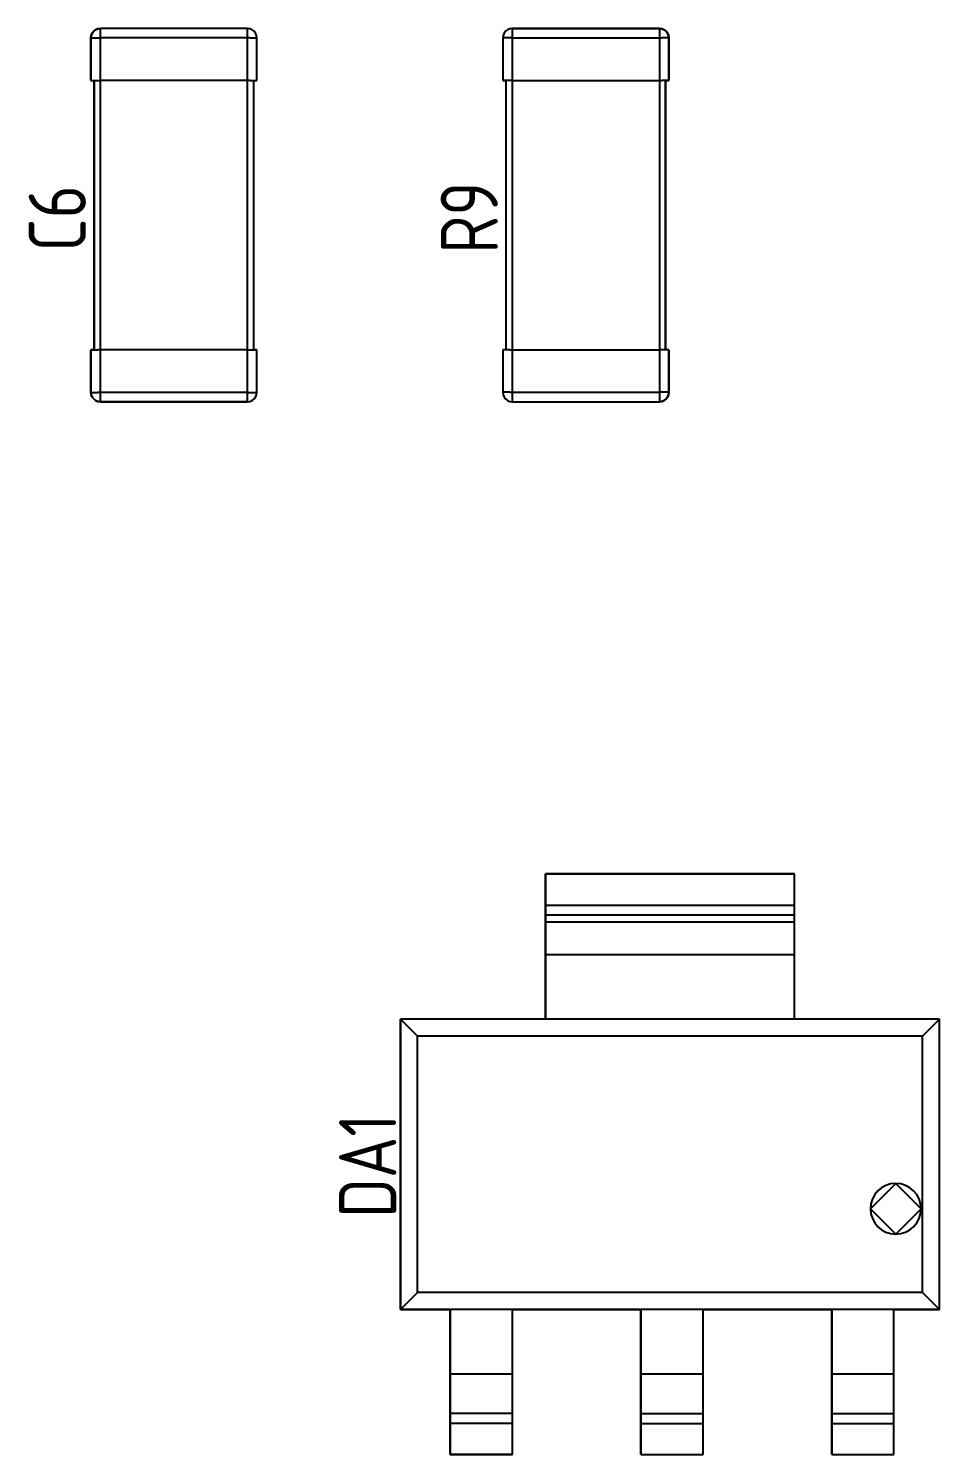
# Model space of a CAD drawing. Header units: inches. Extents: x 0 to 840, y -594 to 0.
# Drawn here: x 144.17 to 166.15, y -332.1 to -297.71 of the extents above; entities that cross this region are included whole.
import ezdxf

# ---------------------------------------------------------------- set-up
doc = ezdxf.new("R2010")
doc.units = ezdxf.units.IN
doc.header["$MEASUREMENT"] = 0
doc.styles.add('GOST type A0', font='', dxfattribs={"oblique": 15, "height": 5})
doc.styles.get('GOST type A0').set_extended_font_data('GOST type A')

msp = doc.modelspace()

# ---------------------------------------------------------------- linework, layer by layer
at = {"color": 18, "true_color": 0x000000}
for p, q in [((145.746, -297.78), (145.71, -297.826)), ((145.71, -297.826), (145.746, -297.78)), ((145.746, -297.78), (145.71, -297.826)), ((145.71, -297.826), (145.746, -297.78)), ((145.792, -297.744), (145.746, -297.78)), ((145.746, -297.78), (145.792, -297.744)), ((145.792, -297.744), (145.746, -297.78)), ((145.746, -297.78), (145.792, -297.744)), ((145.846, -297.722), (145.792, -297.744)), ((145.792, -297.744), (145.846, -297.722)), ((145.846, -297.722), (145.792, -297.744)), ((145.792, -297.744), (145.846, -297.722)), ((145.906, -297.714), (145.846, -297.722)), ((145.846, -297.722), (145.906, -297.714)), ((145.906, -297.714), (145.846, -297.722)), ((145.846, -297.722), (145.906, -297.714)), ((149.456, -297.714), (145.906, -297.714)), ((149.456, -297.714), (145.906, -297.714)), ((145.906, -297.722), (145.906, -297.714)), ((149.456, -297.714), (145.906, -297.714)), ((149.456, -297.714), (145.906, -297.714)), ((145.906, -297.722), (145.906, -297.714)), ((145.906, -297.744), (145.906, -297.722)), ((145.906, -297.744), (145.906, -297.722)), ((145.906, -297.78), (145.906, -297.744)), ((145.906, -297.78), (145.906, -297.744)), ((145.906, -297.826), (145.906, -297.78)), ((145.906, -297.826), (145.906, -297.78)), ((149.514, -297.722), (149.456, -297.714)), ((149.514, -297.722), (149.456, -297.714)), ((149.456, -297.722), (149.456, -297.714)), ((149.514, -297.722), (149.456, -297.714)), ((149.514, -297.722), (149.456, -297.714)), ((149.456, -297.722), (149.456, -297.714)), ((149.456, -297.744), (149.456, -297.722)), ((149.456, -297.744), (149.456, -297.722)), ((149.456, -297.78), (149.456, -297.744)), ((149.456, -297.78), (149.456, -297.744)), ((149.456, -297.826), (149.456, -297.78)), ((149.456, -297.826), (149.456, -297.78)), ((149.568, -297.744), (149.514, -297.722)), ((149.568, -297.744), (149.514, -297.722)), ((149.568, -297.744), (149.514, -297.722)), ((149.568, -297.744), (149.514, -297.722)), ((149.614, -297.78), (149.568, -297.744)), ((149.614, -297.78), (149.568, -297.744)), ((149.614, -297.78), (149.568, -297.744)), ((149.614, -297.78), (149.568, -297.744)), ((149.65, -297.826), (149.614, -297.78)), ((149.65, -297.826), (149.614, -297.78)), ((149.65, -297.826), (149.614, -297.78)), ((149.65, -297.826), (149.614, -297.78)), ((155.682, -297.78), (155.646, -297.826)), ((155.682, -297.78), (155.646, -297.826)), ((155.682, -297.78), (155.646, -297.826)), ((155.682, -297.78), (155.646, -297.826)), ((155.728, -297.744), (155.682, -297.78)), ((155.728, -297.744), (155.682, -297.78)), ((155.728, -297.744), (155.682, -297.78)), ((155.728, -297.744), (155.682, -297.78)), ((155.782, -297.722), (155.728, -297.744)), ((155.782, -297.722), (155.728, -297.744)), ((155.782, -297.722), (155.728, -297.744)), ((155.782, -297.722), (155.728, -297.744)), ((155.84, -297.714), (155.782, -297.722)), ((155.84, -297.714), (155.782, -297.722)), ((155.84, -297.714), (155.782, -297.722)), ((155.84, -297.714), (155.782, -297.722)), ((159.39, -297.714), (155.84, -297.714)), ((155.84, -297.714), (159.39, -297.714)), ((155.84, -297.714), (155.84, -297.722)), ((159.39, -297.714), (155.84, -297.714)), ((155.84, -297.714), (159.39, -297.714)), ((155.84, -297.714), (155.84, -297.722)), ((155.84, -297.722), (155.84, -297.744)), ((155.84, -297.722), (155.84, -297.744)), ((155.84, -297.744), (155.84, -297.78)), ((155.84, -297.744), (155.84, -297.78)), ((155.84, -297.78), (155.84, -297.826)), ((155.84, -297.78), (155.84, -297.826)), ((159.45, -297.722), (159.39, -297.714)), ((159.39, -297.714), (159.45, -297.722)), ((159.39, -297.714), (159.39, -297.722)), ((159.45, -297.722), (159.39, -297.714)), ((159.39, -297.714), (159.45, -297.722)), ((159.39, -297.714), (159.39, -297.722)), ((159.39, -297.722), (159.39, -297.744)), ((159.39, -297.722), (159.39, -297.744)), ((159.39, -297.744), (159.39, -297.78)), ((159.39, -297.744), (159.39, -297.78)), ((159.39, -297.78), (159.39, -297.826)), ((159.39, -297.78), (159.39, -297.826)), ((159.504, -297.744), (159.45, -297.722)), ((159.45, -297.722), (159.504, -297.744)), ((159.504, -297.744), (159.45, -297.722)), ((159.45, -297.722), (159.504, -297.744)), ((159.55, -297.78), (159.504, -297.744)), ((159.504, -297.744), (159.55, -297.78)), ((159.55, -297.78), (159.504, -297.744)), ((159.504, -297.744), (159.55, -297.78)), ((159.586, -297.826), (159.55, -297.78)), ((159.55, -297.78), (159.586, -297.826)), ((159.586, -297.826), (159.55, -297.78)), ((159.55, -297.78), (159.586, -297.826)), ((145.688, -297.88), (145.68, -297.94)), ((145.68, -297.94), (145.688, -297.88)), ((145.688, -297.88), (145.68, -297.94)), ((145.68, -297.94), (145.688, -297.88)), ((145.68, -297.94), (145.68, -298.964)), ((145.68, -298.964), (145.68, -297.94)), ((145.688, -297.94), (145.68, -297.94)), ((145.68, -297.94), (145.68, -298.964)), ((145.68, -298.964), (145.68, -297.94)), ((145.688, -297.94), (145.68, -297.94)), ((145.71, -297.826), (145.688, -297.88)), ((145.688, -297.88), (145.71, -297.826)), ((145.71, -297.826), (145.688, -297.88)), ((145.688, -297.88), (145.71, -297.826)), ((145.688, -297.94), (145.71, -297.94)), ((145.688, -297.94), (145.71, -297.94)), ((145.71, -297.94), (145.746, -297.94)), ((145.71, -297.94), (145.746, -297.94)), ((145.746, -297.94), (145.792, -297.94)), ((145.746, -297.94), (145.792, -297.94)), ((145.792, -297.94), (145.846, -297.94)), ((145.792, -297.94), (145.846, -297.94)), ((145.846, -297.94), (145.906, -297.94)), ((145.846, -297.94), (145.906, -297.94)), ((145.906, -297.88), (145.906, -297.826)), ((145.906, -297.88), (145.906, -297.826)), ((145.906, -297.94), (145.906, -297.88)), ((145.906, -297.94), (145.906, -297.88)), ((145.906, -298.964), (145.906, -297.94)), ((149.456, -297.94), (145.906, -297.94)), ((145.906, -298.964), (145.906, -297.94)), ((149.456, -297.94), (145.906, -297.94)), ((149.456, -297.88), (149.456, -297.826)), ((149.456, -297.88), (149.456, -297.826)), ((149.456, -297.94), (149.456, -297.88)), ((149.456, -297.94), (149.456, -297.88)), ((149.514, -297.94), (149.456, -297.94)), ((149.456, -298.964), (149.456, -297.94)), ((149.514, -297.94), (149.456, -297.94)), ((149.456, -298.964), (149.456, -297.94)), ((149.514, -297.94), (149.568, -297.94)), ((149.514, -297.94), (149.568, -297.94)), ((149.568, -297.94), (149.614, -297.94)), ((149.568, -297.94), (149.614, -297.94)), ((149.614, -297.94), (149.65, -297.94)), ((149.614, -297.94), (149.65, -297.94)), ((149.672, -297.88), (149.65, -297.826)), ((149.672, -297.88), (149.65, -297.826)), ((149.672, -297.88), (149.65, -297.826)), ((149.672, -297.88), (149.65, -297.826)), ((149.65, -297.94), (149.672, -297.94)), ((149.65, -297.94), (149.672, -297.94)), ((149.68, -297.94), (149.672, -297.88)), ((149.68, -297.94), (149.672, -297.88)), ((149.68, -297.94), (149.672, -297.88)), ((149.68, -297.94), (149.672, -297.88)), ((149.672, -297.94), (149.68, -297.94)), ((149.672, -297.94), (149.68, -297.94)), ((149.68, -298.964), (149.68, -297.94)), ((149.68, -298.964), (149.68, -297.94)), ((149.68, -298.964), (149.68, -297.94)), ((149.68, -298.964), (149.68, -297.94)), ((155.624, -297.88), (155.616, -297.938)), ((155.624, -297.88), (155.616, -297.938)), ((155.624, -297.88), (155.616, -297.938)), ((155.624, -297.88), (155.616, -297.938)), ((155.616, -297.938), (155.616, -298.964)), ((155.616, -297.938), (155.616, -298.964)), ((155.616, -297.938), (155.624, -297.938)), ((155.616, -297.938), (155.616, -298.964)), ((155.616, -297.938), (155.616, -298.964)), ((155.616, -297.938), (155.624, -297.938)), ((155.646, -297.826), (155.624, -297.88)), ((155.646, -297.826), (155.624, -297.88)), ((155.646, -297.826), (155.624, -297.88)), ((155.646, -297.826), (155.624, -297.88)), ((155.646, -297.938), (155.624, -297.938)), ((155.646, -297.938), (155.624, -297.938)), ((155.682, -297.938), (155.646, -297.938)), ((155.682, -297.938), (155.646, -297.938)), ((155.728, -297.938), (155.682, -297.938)), ((155.728, -297.938), (155.682, -297.938)), ((155.782, -297.938), (155.728, -297.938)), ((155.782, -297.938), (155.728, -297.938)), ((155.84, -297.938), (155.782, -297.938)), ((155.84, -297.938), (155.782, -297.938)), ((155.84, -297.826), (155.84, -297.88)), ((155.84, -297.826), (155.84, -297.88)), ((155.84, -297.88), (155.84, -297.938)), ((155.84, -297.88), (155.84, -297.938)), ((155.84, -297.938), (155.84, -298.964)), ((155.84, -297.938), (159.39, -297.938)), ((155.84, -297.938), (155.84, -298.964)), ((155.84, -297.938), (159.39, -297.938)), ((159.39, -297.826), (159.39, -297.88)), ((159.39, -297.826), (159.39, -297.88)), ((159.39, -297.88), (159.39, -297.938)), ((159.39, -297.88), (159.39, -297.938)), ((159.39, -297.938), (159.45, -297.938)), ((159.39, -297.938), (159.39, -298.964)), ((159.39, -297.938), (159.45, -297.938)), ((159.39, -297.938), (159.39, -298.964)), ((159.504, -297.938), (159.45, -297.938)), ((159.504, -297.938), (159.45, -297.938)), ((159.55, -297.938), (159.504, -297.938)), ((159.55, -297.938), (159.504, -297.938)), ((159.586, -297.938), (159.55, -297.938)), ((159.586, -297.938), (159.55, -297.938)), ((159.608, -297.88), (159.586, -297.826)), ((159.586, -297.826), (159.608, -297.88)), ((159.608, -297.88), (159.586, -297.826)), ((159.586, -297.826), (159.608, -297.88)), ((159.608, -297.938), (159.586, -297.938)), ((159.608, -297.938), (159.586, -297.938)), ((159.616, -297.938), (159.608, -297.88)), ((159.608, -297.88), (159.616, -297.938)), ((159.616, -297.938), (159.608, -297.88)), ((159.608, -297.88), (159.616, -297.938)), ((159.616, -297.938), (159.608, -297.938)), ((159.616, -297.938), (159.608, -297.938)), ((159.616, -298.964), (159.616, -297.938)), ((159.616, -297.938), (159.616, -298.964)), ((159.616, -298.964), (159.616, -297.938)), ((159.616, -297.938), (159.616, -298.964)), ((145.68, -298.964), (145.688, -298.964)), ((145.688, -298.964), (145.68, -298.964)), ((145.68, -298.964), (145.688, -298.964)), ((145.688, -298.964), (145.68, -298.964)), ((145.688, -298.964), (145.756, -298.964)), ((145.688, -298.964), (145.71, -298.964)), ((145.688, -298.964), (145.756, -298.964)), ((145.688, -298.964), (145.71, -298.964)), ((145.71, -298.964), (145.746, -298.964)), ((145.71, -298.964), (145.746, -298.964)), ((145.746, -298.964), (145.792, -298.964)), ((145.746, -298.964), (145.792, -298.964)), ((145.756, -298.964), (145.756, -305.464)), ((145.756, -305.464), (145.756, -298.964)), ((145.756, -298.964), (145.756, -305.464)), ((145.756, -305.464), (145.756, -298.964)), ((145.792, -298.964), (145.846, -298.964)), ((145.792, -298.964), (145.846, -298.964)), ((145.846, -298.964), (145.906, -298.964)), ((145.846, -298.964), (145.906, -298.964)), ((149.456, -298.964), (145.906, -298.964)), ((145.906, -305.464), (145.906, -298.964)), ((149.456, -298.964), (145.906, -298.964)), ((145.906, -305.464), (145.906, -298.964)), ((149.514, -298.964), (149.456, -298.964)), ((149.456, -305.464), (149.456, -298.964)), ((149.514, -298.964), (149.456, -298.964)), ((149.456, -305.464), (149.456, -298.964)), ((149.514, -298.964), (149.568, -298.964)), ((149.514, -298.964), (149.568, -298.964)), ((149.568, -298.964), (149.614, -298.964)), ((149.568, -298.964), (149.614, -298.964)), ((149.606, -305.464), (149.606, -298.964)), ((149.606, -298.964), (149.68, -298.964)), ((149.606, -305.464), (149.606, -298.964)), ((149.606, -305.464), (149.606, -298.964)), ((149.606, -298.964), (149.68, -298.964)), ((149.606, -305.464), (149.606, -298.964)), ((149.614, -298.964), (149.65, -298.964)), ((149.614, -298.964), (149.65, -298.964)), ((149.65, -298.964), (149.672, -298.964)), ((149.65, -298.964), (149.672, -298.964)), ((149.672, -298.964), (149.68, -298.964)), ((149.672, -298.964), (149.68, -298.964)), ((155.616, -298.964), (155.624, -298.964)), ((155.616, -298.964), (155.624, -298.964)), ((155.616, -298.964), (155.624, -298.964)), ((155.616, -298.964), (155.624, -298.964)), ((155.624, -298.964), (155.69, -298.964)), ((155.646, -298.964), (155.624, -298.964)), ((155.624, -298.964), (155.69, -298.964)), ((155.646, -298.964), (155.624, -298.964)), ((155.682, -298.964), (155.646, -298.964)), ((155.682, -298.964), (155.646, -298.964)), ((155.728, -298.964), (155.682, -298.964)), ((155.728, -298.964), (155.682, -298.964)), ((155.69, -298.964), (155.69, -305.464)), ((155.69, -298.964), (155.69, -305.464)), ((155.69, -298.964), (155.69, -305.464)), ((155.69, -298.964), (155.69, -305.464)), ((155.782, -298.964), (155.728, -298.964)), ((155.782, -298.964), (155.728, -298.964)), ((155.84, -298.964), (155.782, -298.964)), ((155.84, -298.964), (155.782, -298.964)), ((155.84, -298.964), (159.39, -298.964)), ((155.84, -298.964), (155.84, -305.464)), ((155.84, -298.964), (159.39, -298.964)), ((155.84, -298.964), (155.84, -305.464)), ((159.39, -298.964), (159.45, -298.964)), ((159.39, -298.964), (159.39, -305.464)), ((159.39, -298.964), (159.45, -298.964)), ((159.39, -298.964), (159.39, -305.464)), ((159.504, -298.964), (159.45, -298.964)), ((159.504, -298.964), (159.45, -298.964)), ((159.55, -298.964), (159.504, -298.964)), ((159.55, -298.964), (159.504, -298.964)), ((159.54, -305.464), (159.54, -298.964)), ((159.54, -298.964), (159.616, -298.964)), ((159.54, -298.964), (159.54, -305.464)), ((159.54, -305.464), (159.54, -298.964)), ((159.54, -298.964), (159.616, -298.964)), ((159.54, -298.964), (159.54, -305.464)), ((159.586, -298.964), (159.55, -298.964)), ((159.586, -298.964), (159.55, -298.964)), ((159.608, -298.964), (159.586, -298.964)), ((159.608, -298.964), (159.586, -298.964)), ((159.616, -298.964), (159.608, -298.964)), ((159.616, -298.964), (159.608, -298.964)), ((145.756, -305.464), (145.68, -305.464)), ((145.68, -305.464), (145.68, -306.49)), ((145.68, -306.49), (145.68, -305.464)), ((145.68, -305.464), (145.688, -305.464)), ((145.756, -305.464), (145.68, -305.464)), ((145.68, -305.464), (145.68, -306.49)), ((145.68, -306.49), (145.68, -305.464)), ((145.68, -305.464), (145.688, -305.464)), ((145.688, -305.464), (145.71, -305.464)), ((145.688, -305.464), (145.71, -305.464)), ((145.71, -305.464), (145.746, -305.464)), ((145.71, -305.464), (145.746, -305.464)), ((145.746, -305.464), (145.792, -305.464)), ((145.746, -305.464), (145.792, -305.464)), ((145.792, -305.464), (145.846, -305.464)), ((145.792, -305.464), (145.846, -305.464)), ((145.906, -305.464), (145.846, -305.464)), ((145.906, -305.464), (145.846, -305.464)), ((149.456, -305.464), (145.906, -305.464)), ((145.906, -306.49), (145.906, -305.464)), ((149.456, -305.464), (145.906, -305.464)), ((145.906, -306.49), (145.906, -305.464)), ((149.456, -305.464), (149.514, -305.464)), ((149.456, -306.49), (149.456, -305.464)), ((149.456, -305.464), (149.514, -305.464)), ((149.456, -306.49), (149.456, -305.464)), ((149.514, -305.464), (149.568, -305.464)), ((149.514, -305.464), (149.568, -305.464)), ((149.568, -305.464), (149.614, -305.464)), ((149.568, -305.464), (149.614, -305.464)), ((149.672, -305.464), (149.606, -305.464)), ((149.672, -305.464), (149.606, -305.464)), ((149.614, -305.464), (149.65, -305.464)), ((149.614, -305.464), (149.65, -305.464)), ((149.65, -305.464), (149.672, -305.464)), ((149.65, -305.464), (149.672, -305.464)), ((149.68, -305.464), (149.672, -305.464)), ((149.68, -305.464), (149.672, -305.464)), ((149.68, -305.464), (149.672, -305.464)), ((149.68, -305.464), (149.672, -305.464)), ((149.68, -306.49), (149.68, -305.464)), ((149.68, -306.49), (149.68, -305.464)), ((149.68, -306.49), (149.68, -305.464)), ((149.68, -306.49), (149.68, -305.464)), ((155.69, -305.464), (155.616, -305.464)), ((155.616, -305.464), (155.616, -306.488)), ((155.616, -305.464), (155.616, -306.488)), ((155.624, -305.464), (155.616, -305.464)), ((155.69, -305.464), (155.616, -305.464)), ((155.616, -305.464), (155.616, -306.488)), ((155.616, -305.464), (155.616, -306.488)), ((155.624, -305.464), (155.616, -305.464)), ((155.646, -305.464), (155.624, -305.464)), ((155.646, -305.464), (155.624, -305.464)), ((155.682, -305.464), (155.646, -305.464)), ((155.682, -305.464), (155.646, -305.464)), ((155.728, -305.464), (155.682, -305.464)), ((155.728, -305.464), (155.682, -305.464)), ((155.782, -305.464), (155.728, -305.464)), ((155.782, -305.464), (155.728, -305.464)), ((155.782, -305.464), (155.84, -305.464)), ((155.782, -305.464), (155.84, -305.464)), ((155.84, -305.464), (159.39, -305.464)), ((155.84, -305.464), (155.84, -306.488)), ((155.84, -305.464), (159.39, -305.464)), ((155.84, -305.464), (155.84, -306.488)), ((159.45, -305.464), (159.39, -305.464)), ((159.39, -305.464), (159.39, -306.488)), ((159.45, -305.464), (159.39, -305.464)), ((159.39, -305.464), (159.39, -306.488)), ((159.504, -305.464), (159.45, -305.464)), ((159.504, -305.464), (159.45, -305.464)), ((159.55, -305.464), (159.504, -305.464)), ((159.55, -305.464), (159.504, -305.464)), ((159.608, -305.464), (159.54, -305.464)), ((159.608, -305.464), (159.54, -305.464)), ((159.586, -305.464), (159.55, -305.464)), ((159.586, -305.464), (159.55, -305.464)), ((159.608, -305.464), (159.586, -305.464)), ((159.608, -305.464), (159.586, -305.464)), ((159.616, -305.464), (159.608, -305.464)), ((159.608, -305.464), (159.616, -305.464)), ((159.616, -305.464), (159.608, -305.464)), ((159.608, -305.464), (159.616, -305.464)), ((159.616, -306.488), (159.616, -305.464)), ((159.616, -305.464), (159.616, -306.488)), ((159.616, -306.488), (159.616, -305.464)), ((159.616, -305.464), (159.616, -306.488)), ((145.68, -306.49), (145.688, -306.548)), ((145.688, -306.548), (145.68, -306.49)), ((145.68, -306.49), (145.688, -306.49)), ((145.68, -306.49), (145.688, -306.548)), ((145.688, -306.548), (145.68, -306.49)), ((145.68, -306.49), (145.688, -306.49)), ((145.688, -306.49), (145.71, -306.49)), ((145.688, -306.49), (145.71, -306.49)), ((145.688, -306.548), (145.71, -306.602)), ((145.71, -306.602), (145.688, -306.548)), ((145.688, -306.548), (145.71, -306.602)), ((145.71, -306.602), (145.688, -306.548)), ((145.71, -306.49), (145.746, -306.49)), ((145.71, -306.49), (145.746, -306.49)), ((145.71, -306.602), (145.746, -306.648)), ((145.746, -306.648), (145.71, -306.602)), ((145.71, -306.602), (145.746, -306.648)), ((145.746, -306.648), (145.71, -306.602)), ((145.746, -306.49), (145.792, -306.49)), ((145.746, -306.49), (145.792, -306.49)), ((145.746, -306.648), (145.792, -306.684)), ((145.792, -306.684), (145.746, -306.648)), ((145.746, -306.648), (145.792, -306.684)), ((145.792, -306.684), (145.746, -306.648)), ((145.792, -306.49), (145.846, -306.49)), ((145.792, -306.49), (145.846, -306.49)), ((145.792, -306.684), (145.846, -306.706)), ((145.846, -306.706), (145.792, -306.684)), ((145.792, -306.684), (145.846, -306.706)), ((145.846, -306.706), (145.792, -306.684)), ((145.906, -306.49), (145.846, -306.49)), ((145.906, -306.49), (145.846, -306.49)), ((145.846, -306.706), (145.906, -306.714)), ((145.906, -306.714), (145.846, -306.706)), ((145.846, -306.706), (145.906, -306.714)), ((145.906, -306.714), (145.846, -306.706)), ((145.906, -306.548), (145.906, -306.49)), ((149.456, -306.49), (145.906, -306.49)), ((145.906, -306.548), (145.906, -306.49)), ((149.456, -306.49), (145.906, -306.49)), ((145.906, -306.602), (145.906, -306.548)), ((145.906, -306.602), (145.906, -306.548)), ((145.906, -306.648), (145.906, -306.602)), ((145.906, -306.648), (145.906, -306.602)), ((145.906, -306.684), (145.906, -306.648)), ((145.906, -306.684), (145.906, -306.648)), ((145.906, -306.706), (145.906, -306.684)), ((145.906, -306.706), (145.906, -306.684)), ((145.906, -306.714), (145.906, -306.706)), ((145.906, -306.714), (145.906, -306.706)), ((145.906, -306.714), (149.456, -306.714)), ((149.456, -306.714), (145.906, -306.714)), ((145.906, -306.714), (149.456, -306.714)), ((149.456, -306.714), (145.906, -306.714)), ((149.456, -306.49), (149.514, -306.49)), ((149.456, -306.548), (149.456, -306.49)), ((149.456, -306.49), (149.514, -306.49)), ((149.456, -306.548), (149.456, -306.49)), ((149.456, -306.602), (149.456, -306.548)), ((149.456, -306.602), (149.456, -306.548)), ((149.456, -306.648), (149.456, -306.602)), ((149.456, -306.648), (149.456, -306.602)), ((149.456, -306.684), (149.456, -306.648)), ((149.456, -306.684), (149.456, -306.648)), ((149.456, -306.706), (149.456, -306.684)), ((149.456, -306.706), (149.456, -306.684)), ((149.456, -306.714), (149.514, -306.706)), ((149.456, -306.714), (149.514, -306.706)), ((149.456, -306.714), (149.456, -306.706)), ((149.456, -306.714), (149.514, -306.706)), ((149.456, -306.714), (149.514, -306.706)), ((149.456, -306.714), (149.456, -306.706)), ((149.514, -306.49), (149.568, -306.49)), ((149.514, -306.49), (149.568, -306.49)), ((149.514, -306.706), (149.568, -306.684)), ((149.514, -306.706), (149.568, -306.684)), ((149.514, -306.706), (149.568, -306.684)), ((149.514, -306.706), (149.568, -306.684)), ((149.568, -306.49), (149.614, -306.49)), ((149.568, -306.49), (149.614, -306.49)), ((149.568, -306.684), (149.614, -306.648)), ((149.568, -306.684), (149.614, -306.648)), ((149.568, -306.684), (149.614, -306.648)), ((149.568, -306.684), (149.614, -306.648)), ((149.614, -306.49), (149.65, -306.49)), ((149.614, -306.49), (149.65, -306.49)), ((149.614, -306.648), (149.65, -306.602)), ((149.614, -306.648), (149.65, -306.602)), ((149.614, -306.648), (149.65, -306.602)), ((149.614, -306.648), (149.65, -306.602)), ((149.65, -306.49), (149.672, -306.49)), ((149.65, -306.49), (149.672, -306.49)), ((149.65, -306.602), (149.672, -306.548)), ((149.65, -306.602), (149.672, -306.548)), ((149.65, -306.602), (149.672, -306.548)), ((149.65, -306.602), (149.672, -306.548)), ((149.672, -306.548), (149.68, -306.49)), ((149.672, -306.548), (149.68, -306.49)), ((149.68, -306.49), (149.672, -306.49)), ((149.672, -306.548), (149.68, -306.49)), ((149.672, -306.548), (149.68, -306.49)), ((149.68, -306.49), (149.672, -306.49)), ((155.616, -306.488), (155.624, -306.548)), ((155.624, -306.488), (155.616, -306.488)), ((155.616, -306.488), (155.624, -306.548)), ((155.616, -306.488), (155.624, -306.548)), ((155.624, -306.488), (155.616, -306.488)), ((155.616, -306.488), (155.624, -306.548)), ((155.646, -306.488), (155.624, -306.488)), ((155.646, -306.488), (155.624, -306.488)), ((155.624, -306.548), (155.646, -306.602)), ((155.624, -306.548), (155.646, -306.602)), ((155.624, -306.548), (155.646, -306.602)), ((155.624, -306.548), (155.646, -306.602)), ((155.682, -306.488), (155.646, -306.488)), ((155.682, -306.488), (155.646, -306.488)), ((155.646, -306.602), (155.682, -306.648)), ((155.646, -306.602), (155.682, -306.648)), ((155.646, -306.602), (155.682, -306.648)), ((155.646, -306.602), (155.682, -306.648)), ((155.728, -306.488), (155.682, -306.488)), ((155.728, -306.488), (155.682, -306.488)), ((155.682, -306.648), (155.728, -306.684)), ((155.682, -306.648), (155.728, -306.684)), ((155.682, -306.648), (155.728, -306.684)), ((155.682, -306.648), (155.728, -306.684)), ((155.782, -306.488), (155.728, -306.488)), ((155.782, -306.488), (155.728, -306.488)), ((155.728, -306.684), (155.782, -306.706)), ((155.728, -306.684), (155.782, -306.706)), ((155.728, -306.684), (155.782, -306.706)), ((155.728, -306.684), (155.782, -306.706)), ((155.782, -306.488), (155.84, -306.488)), ((155.782, -306.488), (155.84, -306.488)), ((155.782, -306.706), (155.84, -306.714)), ((155.782, -306.706), (155.84, -306.714)), ((155.782, -306.706), (155.84, -306.714)), ((155.782, -306.706), (155.84, -306.714)), ((155.84, -306.488), (155.84, -306.548)), ((155.84, -306.488), (159.39, -306.488)), ((155.84, -306.488), (155.84, -306.548)), ((155.84, -306.488), (159.39, -306.488)), ((155.84, -306.548), (155.84, -306.602)), ((155.84, -306.548), (155.84, -306.602)), ((155.84, -306.602), (155.84, -306.648)), ((155.84, -306.602), (155.84, -306.648)), ((155.84, -306.648), (155.84, -306.684)), ((155.84, -306.648), (155.84, -306.684)), ((155.84, -306.684), (155.84, -306.706)), ((155.84, -306.684), (155.84, -306.706)), ((155.84, -306.706), (155.84, -306.714)), ((155.84, -306.706), (155.84, -306.714)), ((155.84, -306.714), (159.39, -306.714)), ((155.84, -306.714), (159.39, -306.714)), ((155.84, -306.714), (159.39, -306.714)), ((155.84, -306.714), (159.39, -306.714)), ((159.39, -306.488), (159.39, -306.548)), ((159.45, -306.488), (159.39, -306.488)), ((159.39, -306.488), (159.39, -306.548)), ((159.45, -306.488), (159.39, -306.488)), ((159.39, -306.548), (159.39, -306.602)), ((159.39, -306.548), (159.39, -306.602)), ((159.39, -306.602), (159.39, -306.648)), ((159.39, -306.602), (159.39, -306.648)), ((159.39, -306.648), (159.39, -306.684)), ((159.39, -306.648), (159.39, -306.684)), ((159.39, -306.684), (159.39, -306.706)), ((159.39, -306.684), (159.39, -306.706)), ((159.39, -306.714), (159.45, -306.706)), ((159.45, -306.706), (159.39, -306.714)), ((159.39, -306.706), (159.39, -306.714)), ((159.39, -306.714), (159.45, -306.706)), ((159.45, -306.706), (159.39, -306.714)), ((159.39, -306.706), (159.39, -306.714)), ((159.504, -306.488), (159.45, -306.488)), ((159.504, -306.488), (159.45, -306.488)), ((159.45, -306.706), (159.504, -306.684)), ((159.504, -306.684), (159.45, -306.706)), ((159.45, -306.706), (159.504, -306.684)), ((159.504, -306.684), (159.45, -306.706)), ((159.55, -306.488), (159.504, -306.488)), ((159.55, -306.488), (159.504, -306.488)), ((159.504, -306.684), (159.55, -306.648)), ((159.55, -306.648), (159.504, -306.684)), ((159.504, -306.684), (159.55, -306.648)), ((159.55, -306.648), (159.504, -306.684)), ((159.586, -306.488), (159.55, -306.488)), ((159.586, -306.488), (159.55, -306.488)), ((159.55, -306.648), (159.586, -306.602)), ((159.586, -306.602), (159.55, -306.648)), ((159.55, -306.648), (159.586, -306.602)), ((159.586, -306.602), (159.55, -306.648)), ((159.608, -306.488), (159.586, -306.488)), ((159.608, -306.488), (159.586, -306.488)), ((159.586, -306.602), (159.608, -306.548)), ((159.608, -306.548), (159.586, -306.602)), ((159.586, -306.602), (159.608, -306.548)), ((159.608, -306.548), (159.586, -306.602)), ((159.608, -306.548), (159.616, -306.488)), ((159.616, -306.488), (159.608, -306.548)), ((159.608, -306.488), (159.616, -306.488)), ((159.608, -306.548), (159.616, -306.488)), ((159.616, -306.488), (159.608, -306.548)), ((159.608, -306.488), (159.616, -306.488)), ((162.646, -318.104), (156.646, -318.104)), ((156.646, -318.104), (156.646, -318.854)), ((156.646, -318.854), (156.646, -318.104)), ((156.646, -318.104), (162.646, -318.104)), ((162.646, -318.104), (156.646, -318.104)), ((156.646, -318.104), (156.646, -318.854)), ((156.646, -318.854), (156.646, -318.104)), ((156.646, -318.104), (162.646, -318.104)), ((162.646, -318.854), (162.646, -318.104)), ((162.646, -318.854), (162.646, -318.104)), ((162.646, -318.854), (162.646, -318.104)), ((162.646, -318.854), (162.646, -318.104)), ((156.646, -318.854), (156.646, -319.09)), ((156.646, -318.948), (156.646, -318.854)), ((156.646, -318.854), (162.646, -318.854)), ((156.646, -318.854), (156.646, -319.09)), ((156.646, -318.948), (156.646, -318.854)), ((156.646, -318.854), (162.646, -318.854)), ((156.646, -319.03), (156.646, -318.948)), ((156.646, -319.03), (156.646, -318.948)), ((156.646, -319.09), (156.646, -319.03)), ((156.646, -319.09), (156.646, -319.03)), ((156.646, -319.09), (156.646, -319.258)), ((156.646, -319.258), (156.646, -319.09)), ((156.646, -319.09), (162.646, -319.09)), ((156.646, -319.09), (156.646, -319.258)), ((156.646, -319.258), (156.646, -319.09)), ((156.646, -319.09), (162.646, -319.09)), ((162.646, -319.09), (162.646, -318.854)), ((162.646, -318.948), (162.646, -318.854)), ((162.646, -319.09), (162.646, -318.854)), ((162.646, -318.948), (162.646, -318.854)), ((162.646, -319.03), (162.646, -318.948)), ((162.646, -319.03), (162.646, -318.948)), ((162.646, -319.09), (162.646, -319.03)), ((162.646, -319.09), (162.646, -319.03)), ((162.646, -319.258), (162.646, -319.09)), ((162.646, -319.258), (162.646, -319.09)), ((162.646, -319.258), (162.646, -319.09)), ((162.646, -319.258), (162.646, -319.09)), ((156.646, -319.258), (156.646, -320.05)), ((156.646, -319.402), (156.646, -319.258)), ((156.646, -319.258), (162.646, -319.258)), ((156.646, -319.258), (156.646, -320.05)), ((156.646, -319.402), (156.646, -319.258)), ((156.646, -319.258), (162.646, -319.258)), ((156.646, -319.592), (156.646, -319.402)), ((156.646, -319.592), (156.646, -319.402)), ((162.646, -320.05), (162.646, -319.258)), ((162.646, -319.402), (162.646, -319.258)), ((162.646, -320.05), (162.646, -319.258)), ((162.646, -319.402), (162.646, -319.258)), ((162.646, -319.592), (162.646, -319.402)), ((162.646, -319.592), (162.646, -319.402)), ((156.646, -319.812), (156.646, -319.592)), ((156.646, -319.812), (156.646, -319.592)), ((156.646, -320.05), (156.646, -319.812)), ((156.646, -320.05), (156.646, -319.812)), ((162.646, -319.812), (162.646, -319.592)), ((162.646, -319.812), (162.646, -319.592)), ((162.646, -320.05), (162.646, -319.812)), ((162.646, -320.05), (162.646, -319.812)), ((156.646, -320.05), (156.646, -321.604)), ((156.646, -321.604), (156.646, -320.05)), ((156.646, -320.05), (162.646, -320.05)), ((156.646, -320.05), (156.646, -321.604)), ((156.646, -321.604), (156.646, -320.05)), ((156.646, -320.05), (162.646, -320.05)), ((162.646, -321.604), (162.646, -320.05)), ((162.646, -321.604), (162.646, -320.05)), ((162.646, -321.604), (162.646, -320.05)), ((162.646, -321.604), (162.646, -320.05)), ((156.646, -321.604), (153.146, -321.604)), ((153.146, -321.604), (153.146, -328.604)), ((153.556, -322.014), (153.146, -321.604)), ((153.146, -328.604), (153.146, -321.604)), ((166.146, -321.604), (153.146, -321.604)), ((156.646, -321.604), (153.146, -321.604)), ((153.146, -321.604), (153.146, -328.604)), ((153.556, -322.014), (153.146, -321.604)), ((153.146, -328.604), (153.146, -321.604)), ((166.146, -321.604), (153.146, -321.604)), ((166.146, -321.604), (162.646, -321.604)), ((166.146, -321.604), (162.646, -321.604)), ((165.736, -322.014), (166.146, -321.604)), ((165.736, -322.014), (166.146, -321.604)), ((166.146, -328.604), (166.146, -321.604)), ((166.146, -328.604), (166.146, -321.604)), ((166.146, -328.604), (166.146, -321.604)), ((166.146, -328.604), (166.146, -321.604)), ((165.736, -322.014), (153.556, -322.014)), ((153.556, -328.194), (153.556, -322.014)), ((165.736, -322.014), (153.556, -322.014)), ((153.556, -328.194), (153.556, -322.014)), ((165.736, -328.194), (165.736, -322.014)), ((165.736, -328.194), (165.736, -322.014)), ((165.091, -325.568), (164.48, -326.179)), ((165.703, -326.179), (165.091, -325.568)), ((164.48, -326.179), (165.091, -326.791)), ((165.091, -326.791), (165.703, -326.179)), ((153.146, -328.604), (153.556, -328.194)), ((153.146, -328.604), (153.556, -328.194)), ((165.736, -328.194), (153.556, -328.194)), ((165.736, -328.194), (153.556, -328.194)), ((166.146, -328.604), (165.736, -328.194)), ((166.146, -328.604), (165.736, -328.194)), ((153.146, -328.604), (154.346, -328.604)), ((166.146, -328.604), (153.146, -328.604)), ((153.146, -328.604), (154.346, -328.604)), ((166.146, -328.604), (153.146, -328.604)), ((154.346, -328.604), (154.346, -330.16)), ((154.346, -330.16), (154.346, -328.604)), ((154.346, -328.604), (154.346, -330.16)), ((154.346, -330.16), (154.346, -328.604)), ((155.846, -330.16), (155.846, -328.604)), ((155.846, -328.604), (158.946, -328.604)), ((155.846, -330.16), (155.846, -328.604)), ((155.846, -330.16), (155.846, -328.604)), ((155.846, -328.604), (158.946, -328.604)), ((155.846, -330.16), (155.846, -328.604)), ((158.946, -328.604), (158.946, -330.16)), ((158.946, -330.16), (158.946, -328.604)), ((158.946, -328.604), (158.946, -330.16)), ((158.946, -330.16), (158.946, -328.604)), ((160.446, -330.16), (160.446, -328.604)), ((160.446, -328.604), (163.546, -328.604)), ((160.446, -330.16), (160.446, -328.604)), ((160.446, -330.16), (160.446, -328.604)), ((160.446, -328.604), (163.546, -328.604)), ((160.446, -330.16), (160.446, -328.604)), ((163.546, -328.604), (163.546, -330.16)), ((163.546, -330.16), (163.546, -328.604)), ((163.546, -328.604), (163.546, -330.16)), ((163.546, -330.16), (163.546, -328.604)), ((165.046, -330.16), (165.046, -328.604)), ((165.046, -328.604), (166.146, -328.604)), ((165.046, -330.16), (165.046, -328.604)), ((165.046, -330.16), (165.046, -328.604)), ((165.046, -328.604), (166.146, -328.604)), ((165.046, -330.16), (165.046, -328.604)), ((154.346, -330.16), (154.346, -331.118)), ((154.346, -330.16), (155.846, -330.16)), ((154.346, -330.466), (154.346, -330.16)), ((154.346, -330.16), (154.346, -331.118)), ((154.346, -330.16), (155.846, -330.16)), ((154.346, -330.466), (154.346, -330.16)), ((154.346, -330.74), (154.346, -330.466)), ((154.346, -330.74), (154.346, -330.466)), ((155.846, -331.118), (155.846, -330.16)), ((155.846, -330.466), (155.846, -330.16)), ((155.846, -331.118), (155.846, -330.16)), ((155.846, -330.466), (155.846, -330.16)), ((155.846, -330.74), (155.846, -330.466)), ((155.846, -330.74), (155.846, -330.466)), ((158.946, -330.16), (158.946, -331.118)), ((158.946, -330.16), (160.446, -330.16)), ((158.946, -330.466), (158.946, -330.16)), ((158.946, -330.16), (158.946, -331.118)), ((158.946, -330.16), (160.446, -330.16)), ((158.946, -330.466), (158.946, -330.16)), ((158.946, -330.74), (158.946, -330.466)), ((158.946, -330.74), (158.946, -330.466)), ((160.446, -331.118), (160.446, -330.16)), ((160.446, -330.466), (160.446, -330.16)), ((160.446, -331.118), (160.446, -330.16)), ((160.446, -330.466), (160.446, -330.16)), ((160.446, -330.74), (160.446, -330.466)), ((160.446, -330.74), (160.446, -330.466)), ((163.546, -330.16), (163.546, -331.118)), ((163.546, -330.16), (165.046, -330.16)), ((163.546, -330.466), (163.546, -330.16)), ((163.546, -330.16), (163.546, -331.118)), ((163.546, -330.16), (165.046, -330.16)), ((163.546, -330.466), (163.546, -330.16)), ((163.546, -330.74), (163.546, -330.466)), ((163.546, -330.74), (163.546, -330.466)), ((165.046, -331.118), (165.046, -330.16)), ((165.046, -330.466), (165.046, -330.16)), ((165.046, -331.118), (165.046, -330.16)), ((165.046, -330.466), (165.046, -330.16)), ((165.046, -330.74), (165.046, -330.466)), ((165.046, -330.74), (165.046, -330.466)), ((154.346, -330.964), (154.346, -330.74)), ((154.346, -330.964), (154.346, -330.74)), ((155.846, -330.964), (155.846, -330.74)), ((155.846, -330.964), (155.846, -330.74)), ((158.946, -330.964), (158.946, -330.74)), ((158.946, -330.964), (158.946, -330.74)), ((160.446, -330.964), (160.446, -330.74)), ((160.446, -330.964), (160.446, -330.74)), ((163.546, -330.964), (163.546, -330.74)), ((163.546, -330.964), (163.546, -330.74)), ((165.046, -330.964), (165.046, -330.74)), ((165.046, -330.964), (165.046, -330.74)), ((154.346, -331.118), (154.346, -330.964)), ((154.346, -331.118), (154.346, -330.964)), ((154.346, -331.118), (154.346, -331.356)), ((155.846, -331.118), (154.346, -331.118)), ((154.346, -331.18), (154.346, -331.118)), ((154.346, -331.118), (154.346, -331.356)), ((155.846, -331.118), (154.346, -331.118)), ((154.346, -331.18), (154.346, -331.118)), ((155.846, -331.118), (155.846, -330.964)), ((155.846, -331.118), (155.846, -330.964)), ((155.846, -331.356), (155.846, -331.118)), ((155.846, -331.18), (155.846, -331.118)), ((155.846, -331.356), (155.846, -331.118)), ((155.846, -331.18), (155.846, -331.118)), ((158.946, -331.118), (158.946, -330.964)), ((158.946, -331.118), (158.946, -330.964)), ((158.946, -331.118), (158.946, -331.356)), ((158.946, -331.118), (160.446, -331.118)), ((158.946, -331.18), (158.946, -331.118)), ((158.946, -331.118), (158.946, -331.356)), ((158.946, -331.118), (160.446, -331.118)), ((158.946, -331.18), (158.946, -331.118)), ((160.446, -331.118), (160.446, -330.964)), ((160.446, -331.118), (160.446, -330.964)), ((160.446, -331.356), (160.446, -331.118)), ((160.446, -331.18), (160.446, -331.118)), ((160.446, -331.356), (160.446, -331.118)), ((160.446, -331.18), (160.446, -331.118)), ((163.546, -331.118), (163.546, -330.964)), ((163.546, -331.118), (163.546, -330.964)), ((163.546, -331.118), (163.546, -331.356)), ((163.546, -331.118), (165.046, -331.118)), ((163.546, -331.18), (163.546, -331.118)), ((163.546, -331.118), (163.546, -331.356)), ((163.546, -331.118), (165.046, -331.118)), ((163.546, -331.18), (163.546, -331.118)), ((165.046, -331.118), (165.046, -330.964)), ((165.046, -331.118), (165.046, -330.964)), ((165.046, -331.356), (165.046, -331.118)), ((165.046, -331.18), (165.046, -331.118)), ((165.046, -331.356), (165.046, -331.118)), ((165.046, -331.18), (165.046, -331.118)), ((154.346, -331.262), (154.346, -331.18)), ((154.346, -331.262), (154.346, -331.18)), ((154.346, -331.356), (154.346, -331.262)), ((154.346, -331.356), (154.346, -331.262)), ((154.346, -331.356), (154.346, -332.104)), ((154.346, -332.104), (154.346, -331.356)), ((155.846, -331.356), (154.346, -331.356)), ((154.346, -331.356), (154.346, -332.104)), ((154.346, -332.104), (154.346, -331.356)), ((155.846, -331.356), (154.346, -331.356)), ((155.846, -331.262), (155.846, -331.18)), ((155.846, -331.262), (155.846, -331.18)), ((155.846, -331.356), (155.846, -331.262)), ((155.846, -331.356), (155.846, -331.262)), ((155.846, -332.104), (155.846, -331.356)), ((155.846, -332.104), (155.846, -331.356)), ((155.846, -332.104), (155.846, -331.356)), ((155.846, -332.104), (155.846, -331.356)), ((158.946, -331.262), (158.946, -331.18)), ((158.946, -331.262), (158.946, -331.18)), ((158.946, -331.356), (158.946, -331.262)), ((158.946, -331.356), (158.946, -331.262)), ((158.946, -331.356), (158.946, -332.104)), ((158.946, -332.104), (158.946, -331.356)), ((158.946, -331.356), (160.446, -331.356)), ((158.946, -331.356), (158.946, -332.104)), ((158.946, -332.104), (158.946, -331.356)), ((158.946, -331.356), (160.446, -331.356)), ((160.446, -331.262), (160.446, -331.18)), ((160.446, -331.262), (160.446, -331.18)), ((160.446, -331.356), (160.446, -331.262)), ((160.446, -331.356), (160.446, -331.262)), ((160.446, -332.104), (160.446, -331.356)), ((160.446, -332.104), (160.446, -331.356)), ((160.446, -332.104), (160.446, -331.356)), ((160.446, -332.104), (160.446, -331.356)), ((163.546, -331.262), (163.546, -331.18)), ((163.546, -331.262), (163.546, -331.18)), ((163.546, -331.356), (163.546, -331.262)), ((163.546, -331.356), (163.546, -331.262)), ((163.546, -331.356), (163.546, -332.104)), ((163.546, -332.104), (163.546, -331.356)), ((163.546, -331.356), (165.046, -331.356)), ((163.546, -331.356), (163.546, -332.104)), ((163.546, -332.104), (163.546, -331.356)), ((163.546, -331.356), (165.046, -331.356)), ((165.046, -331.262), (165.046, -331.18)), ((165.046, -331.262), (165.046, -331.18)), ((165.046, -331.356), (165.046, -331.262)), ((165.046, -331.356), (165.046, -331.262)), ((165.046, -332.104), (165.046, -331.356)), ((165.046, -332.104), (165.046, -331.356)), ((165.046, -332.104), (165.046, -331.356)), ((165.046, -332.104), (165.046, -331.356)), ((154.346, -332.104), (155.846, -332.104)), ((155.846, -332.104), (154.346, -332.104)), ((154.346, -332.104), (155.846, -332.104)), ((155.846, -332.104), (154.346, -332.104)), ((158.946, -332.104), (160.446, -332.104)), ((158.946, -332.104), (160.446, -332.104)), ((158.946, -332.104), (160.446, -332.104)), ((158.946, -332.104), (160.446, -332.104)), ((163.546, -332.104), (165.046, -332.104)), ((163.546, -332.104), (165.046, -332.104)), ((163.546, -332.104), (165.046, -332.104)), ((163.546, -332.104), (165.046, -332.104))]:
    msp.add_line(p, q, dxfattribs=at)
for start, end in [(90, 180), (0, 90), (180, 270), (270, 0)]:
    msp.add_arc((165.091, -326.179), 0.611, start, end, dxfattribs=at)

# ---------------------------------------------------------------- texts
at = {"color": 18, "true_color": 0x000000, "style": 'GOST type A0'}
for s, p in [('C6', (145.557, -303.093)), ('R9', (155.493, -303.143)), ('DA1', (153.042, -326.397))]:
    msp.add_text(s, height=1.3796, rotation=90, dxfattribs=at).set_placement(p)

doc.saveas('drawing.dxf')
